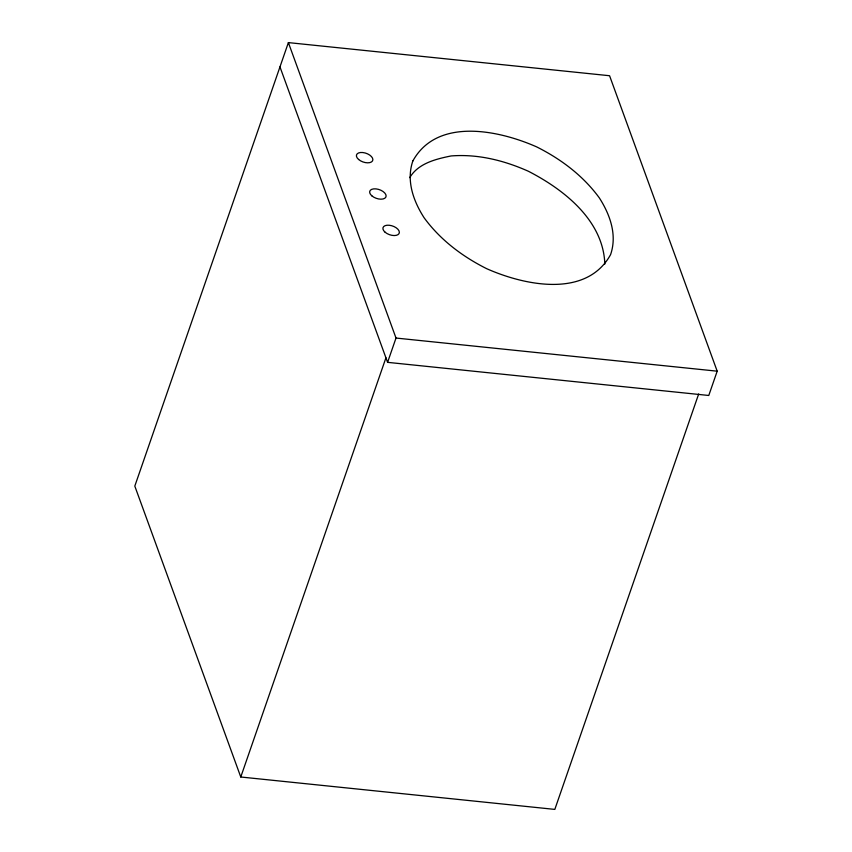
<?xml version="1.0" encoding="UTF-8"?>
<svg xmlns="http://www.w3.org/2000/svg" width="852" height="852" viewBox="0 0 852 852"><rect width="100%" height="100%" fill="white"/><g stroke="black" fill="none" stroke-linecap="round" stroke-linejoin="round"><path stroke-width="1.28" d="M604.824 264.077C603.386 220.54 564.184 189.655 528.346 171.241C504.096 160.432 477.791 153.839 451.102 155.948C435.915 159.026 418.172 163.339 409.737 177.653M279.967 66.903L387.585 362.345L708.779 395.477L717.192 371.184L609.574 75.732L288.381 42.6L134.808 486.098L240.775 777.003L554.822 809.4L698.683 393.965M240.775 777.003L385.935 357.808M387.585 362.345L396.01 338.052L288.381 42.6M396.01 338.052L717.192 371.184M412.847 160.975C406.053 180.635 413.358 201.008 424.094 217.739C440.228 239.827 462.348 256.495 486.662 268.678C524.182 285.335 586.261 298.658 610.575 254.641C617.37 234.982 610.064 214.619 599.329 197.888C583.194 175.789 561.074 159.132 536.76 146.938C499.24 130.292 437.161 116.958 412.847 160.975M385.104 232.213A8.573 4.611 19.1 0 0 399.013 233.64A8.573 4.611 19.1 0 0 389.268 225.258A8.573 4.611 19.1 0 0 385.104 232.213M371.855 195.843A8.573 4.611 19.1 0 0 385.764 197.281A8.573 4.611 19.1 0 0 376.02 188.888A8.573 4.611 19.1 0 0 371.855 195.843M358.607 159.484A8.573 4.611 19.1 0 0 372.516 160.921A8.573 4.611 19.1 0 0 362.771 152.529A8.573 4.611 19.1 0 0 358.607 159.484"/></g></svg>
